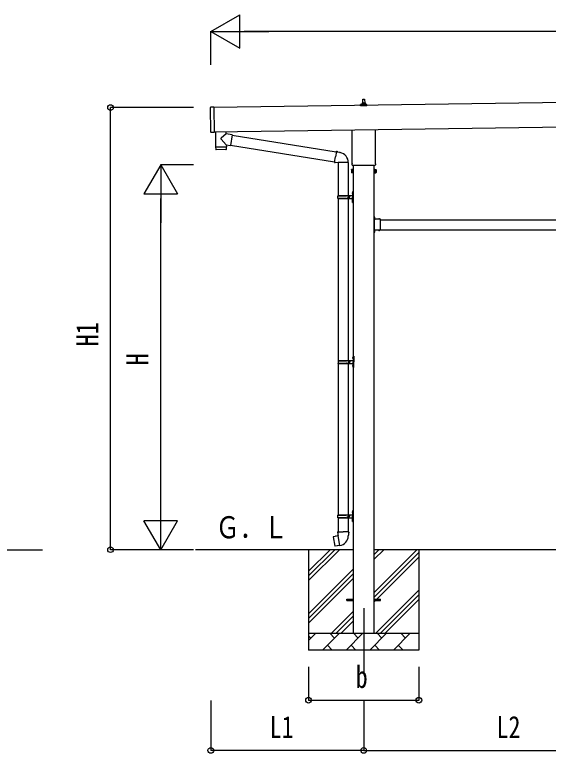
# Model space of a CAD drawing. Units: millimetres, scale not verified. Extents: x -16820 to 16820, y -11880 to 11880.
# Drawn here: x -8990 to -5798, y -6317 to -1902 of the extents above; entities that cross this region are included whole.
import ezdxf
from ezdxf.enums import TextEntityAlignment as Align

# ---------------------------------------------------------------- set-up
doc = ezdxf.new("R2010")
doc.units = ezdxf.units.MM
doc.header["$LTSCALE"] = 50
for name, color, linetype in [('0-4_YKK_12', 2, 'Continuous'), ('0-5_YKK_13', 4, 'Continuous'), ('0-6_YKK_A1', 4, 'Continuous'), ('0-7_YKK_D', 6, 'Continuous')]:
    doc.layers.add(name, color=color, linetype=linetype)
doc.styles.add('ＭＳ ゴシック', font='')
doc.styles.get('ＭＳ ゴシック').set_extended_font_data('MS Gothic')

msp = doc.modelspace()

# ---------------------------------------------------------------- linework, layer by layer
at = {"layer": '0-4_YKK_12'}
msp.add_line((-6902.33, -5450), (-6902.33, -5850), dxfattribs=at)
at = {"layer": '0-5_YKK_13'}
for p, q in [((-6908.33, -2430.74), (-6907.6, -2407.21)), ((-6906.6, -2406.24), (-6898.06, -2406.24)), ((-6897.06, -2407.21), (-6896.33, -2430.74)), ((-7817.31, -2604.25), (-7819.43, -2456.27)), ((-7799.45, -2454.98), (-7818.44, -2455.25)), ((-6920.58, -2446.24), (-6920.58, -2438.53)), ((-6884.08, -2446.24), (-6920.58, -2446.24)), ((-6920.2, -2437.74), (-6884.46, -2437.74)), ((-6919.82, -2437.55), (-6913.09, -2435.92)), ((-6912.71, -2435.74), (-6891.95, -2435.74)), ((-6912.33, -2434.95), (-6912.33, -2430.74)), ((-6911.33, -2430.74), (-6893.33, -2430.74)), ((-6892.33, -2434.95), (-6892.33, -2430.74)), ((-6884.84, -2437.55), (-6891.57, -2435.92)), ((-6884.08, -2446.24), (-6884.08, -2438.53)), ((-7725.17, -2614.66), (-7725.38, -2600.36)), ((-6970.63, -2790.23), (-6970.63, -2589.58)), ((-6834.03, -2587.62), (-6834.03, -2790.23)), ((-7724.25, -2679.33), (-7755.12, -2646.23)), ((-7725.17, -2614.66), (-7754.94, -2638.9)), ((-7689.67, -2620.4), (-7725.17, -2614.66)), ((-7689.67, -2620.4), (-7699.84, -2683.28)), ((-7689.97, -2622.22), (-7066.2, -2721.54)), ((-7783.57, -2692.2), (-7783.54, -2693.2)), ((-7728.58, -2691.41), (-7728.58, -2692.41)), ((-7724.25, -2679.33), (-7699.84, -2683.28)), ((-7724.25, -2679.33), (-7724.08, -2691.35)), ((-7699.54, -2681.45), (-7076.62, -2780.63)), ((-7788.05, -2693.26), (-7787.64, -2706.31)), ((-7727.06, -2708.39), (-7784.6, -2709.22)), ((-7065.88, -2719.72), (-7071.41, -2751.08)), ((-7065.88, -2719.72), (-7064.74, -2717.74)), ((-7064.74, -2717.74), (-7061.17, -2718.36)), ((-7061.17, -2718.36), (-7060.76, -2720.71)), ((-7046.24, -2723.53), (-7044.56, -2725.16)), ((-7044.56, -2725.16), (-7042.44, -2725.61)), ((-7076.94, -2782.45), (-7071.41, -2751.08)), ((-7076.94, -2782.45), (-7076.54, -2784.7)), ((-7076.94, -2782.45), (-7071.79, -2783.27)), ((-7076.54, -2784.7), (-7072.98, -2785.33)), ((-7072.98, -2785.33), (-7071.79, -2783.27)), ((-7071.79, -2783.27), (-7057.18, -2785.58)), ((-7057.18, -2785.58), (-7054.98, -2784.6)), ((-6994.68, -2784.99), (-7055.86, -2784.99)), ((-7054.83, -2784.99), (-7054.83, -2983.01)), ((-6994.83, -2784.99), (-6994.83, -2983.01)), ((-6972.33, -2799), (-6972.33, -2793.5)), ((-6834.39, -2802.5), (-6970.27, -2802.5)), ((-6832.33, -2793.5), (-6832.33, -2799)), ((-6976.33, -2828.5), (-6975.57, -2827.19)), ((-6976.33, -2828.5), (-6976.33, -2845.5)), ((-6976.33, -2845.5), (-6975.57, -2846.81)), ((-6969.33, -2832.09), (-6975.57, -2832.09)), ((-6969.33, -2841.91), (-6975.57, -2841.91)), ((-6969.33, -2846.81), (-6975.57, -2846.81)), ((-6966.83, -2846.2), (-6969.33, -2846.2)), ((-6837.83, -2846.2), (-6835.33, -2846.2)), ((-6835.33, -2832.09), (-6829.09, -2832.09)), ((-6835.33, -2841.91), (-6829.09, -2841.91)), ((-6835.33, -2846.81), (-6829.09, -2846.81)), ((-6828.33, -2828.5), (-6829.09, -2827.19)), ((-6828.33, -2845.5), (-6829.09, -2846.81)), ((-6828.33, -2828.5), (-6828.33, -2845.5)), ((-7057.83, -2985.01), (-7007.5, -2985.01)), ((-7057.83, -2999.01), (-7007.5, -2999.01)), ((-7056.83, -2983.01), (-6970.83, -2983.01)), ((-7056.83, -2983.01), (-7056.83, -2985.01)), ((-7056.83, -3001.01), (-7056.83, -2999.01)), ((-7056.83, -3001.01), (-6970.83, -3001.01)), ((-7054.83, -3001.01), (-7054.83, -3968.5)), ((-6997.83, -2983.01), (-6997.83, -2987.51)), ((-6997.83, -2987.51), (-6995.83, -2987.51)), ((-6997.83, -3001.01), (-6997.83, -2996.51)), ((-6997.83, -2996.51), (-6995.83, -2996.51)), ((-6995.83, -2987.51), (-6995.83, -2992.01)), ((-6995.83, -2996.51), (-6995.83, -2992.01)), ((-6994.83, -3001.01), (-6994.83, -3968.5)), ((-6989.83, -2983.01), (-6989.83, -2992.01)), ((-6989.83, -2987.51), (-6986.83, -2987.51)), ((-6989.83, -3001.01), (-6989.83, -2992.01)), ((-6989.83, -2996.51), (-6986.83, -2996.51)), ((-6986.83, -2987.51), (-6986.83, -2992.01)), ((-6986.83, -2996.51), (-6986.83, -2992.01)), ((-6971.13, -2965.86), (-6969.09, -2966.86)), ((-6969.86, -2963.86), (-6969.23, -2963.86)), ((-6969.86, -2963.86), (-6969.86, -2972.16)), ((-6969.86, -2972.16), (-6969.23, -2972.16)), ((-6969.23, -2963.86), (-6969.23, -2972.16)), ((-6969.23, -2963.86), (-6968.83, -2964.26)), ((-6969.23, -2972.16), (-6968.83, -2971.76)), ((-6969.09, -2966.86), (-6968.47, -2968.01)), ((-6968.83, -2960.01), (-6965.83, -2958.51)), ((-6968.83, -2960.01), (-6968.83, -2992.01)), ((-6968.83, -2964.26), (-6968.83, -2971.76)), ((-6968.83, -3024.01), (-6968.83, -2992.01)), ((-6965.83, -2958.51), (-6965.83, -2992.01)), ((-6965.83, -2958.51), (-6964.83, -2958.51)), ((-6965.83, -3025.51), (-6965.83, -2992.01)), ((-6964.83, -2958.51), (-6964.83, -2992.01)), ((-6964.83, -3025.51), (-6964.83, -2992.01)), ((-6971.13, -3013.86), (-6969.09, -3014.86)), ((-6969.86, -3011.86), (-6969.23, -3011.86)), ((-6969.86, -3011.86), (-6969.86, -3020.16)), ((-6969.86, -3020.16), (-6969.23, -3020.16)), ((-6969.23, -3011.86), (-6969.23, -3020.16)), ((-6969.23, -3011.86), (-6968.83, -3012.26)), ((-6969.23, -3020.16), (-6968.83, -3019.76)), ((-6969.09, -3014.86), (-6968.47, -3016.01)), ((-6968.83, -3012.26), (-6968.83, -3019.76)), ((-6968.83, -3024.01), (-6965.83, -3025.51)), ((-6965.83, -3025.51), (-6964.83, -3025.51)), ((-6838.23, -3109.5), (-6839.83, -3109.5)), ((-6839.83, -3114), (-6838.23, -3114)), ((-6838.23, -3115), (-6839.83, -3115)), ((-6834.13, -3117), (-6839.83, -3117)), ((-6838.23, -3119), (-6839.83, -3119)), ((-6839.83, -3120), (-6838.23, -3120)), ((-6838.23, -3126.46), (-6838.23, -3109.5)), ((-6838.23, -3112.97), (-6838.23, -3121.03)), ((-6838.23, -3115.87), (-6835.57, -3114.55)), ((-6838.23, -3118.13), (-6835.57, -3119.45)), ((-6801.83, -3124.9), (-6838.23, -3124.9)), ((-6837.83, -3126.5), (-6834.83, -3126.5)), ((-6837.83, -3135.29), (-6837.83, -3128.5)), ((-6837.37, -3112.26), (-6837.53, -3112.26)), ((-6837.37, -3121.73), (-6837.53, -3121.73)), ((-6814.56, -3124.04), (-6814.56, -3124.2)), ((-6805.79, -3124.9), (-6813.86, -3124.9)), ((-6810.95, -3124.9), (-6812.28, -3122.24)), ((-6808.7, -3124.9), (-6807.38, -3122.24)), ((-6805.09, -3124.04), (-6805.09, -3124.2)), ((-6801.83, -3135.29), (-6801.83, -3124.9)), ((-6837.83, -3177.29), (-6837.83, -3136.71)), ((-6837.83, -3185.5), (-6837.83, -3178.71)), ((-6801.83, -3177.29), (-6801.83, -3136.71)), ((-6801.83, -3189.1), (-6801.83, -3178.71)), ((-6838.23, -3195), (-6839.83, -3195)), ((-6838.23, -3199), (-6839.83, -3199)), ((-6838.23, -3204.5), (-6839.83, -3204.5)), ((-6838.23, -3204.5), (-6838.23, -3187.54)), ((-6801.83, -3189.1), (-6838.23, -3189.1)), ((-6838.23, -3192.97), (-6838.23, -3201.03)), ((-6838.23, -3195.87), (-6835.57, -3194.55)), ((-6838.23, -3198.13), (-6835.57, -3199.45)), ((-6834.83, -3187.5), (-6837.83, -3187.5)), ((-6837.37, -3192.26), (-6837.53, -3192.26)), ((-6837.37, -3201.74), (-6837.53, -3201.74)), ((-6814.56, -3189.96), (-6814.56, -3189.8)), ((-6805.79, -3189.1), (-6813.86, -3189.1)), ((-6810.95, -3189.1), (-6812.28, -3191.76)), ((-6808.7, -3189.1), (-6807.38, -3191.76)), ((-6805.09, -3189.96), (-6805.09, -3189.8)), ((-7055.33, -3970.5), (-7005, -3970.5)), ((-7054.33, -3968.5), (-6968.33, -3968.5)), ((-7054.33, -3968.5), (-7054.33, -3970.5)), ((-6995.33, -3968.5), (-6995.33, -3973)), ((-6995.33, -3973), (-6993.33, -3973)), ((-6993.33, -3973), (-6993.33, -3977.5)), ((-6987.33, -3968.5), (-6987.33, -3977.5)), ((-6987.33, -3973), (-6984.33, -3973)), ((-6984.33, -3973), (-6984.33, -3977.5)), ((-6968.63, -3951.35), (-6966.59, -3952.35)), ((-6967.36, -3949.35), (-6966.73, -3949.35)), ((-6967.36, -3949.35), (-6967.36, -3957.65)), ((-6967.36, -3957.65), (-6966.73, -3957.65)), ((-6966.73, -3949.35), (-6966.73, -3957.65)), ((-6966.73, -3949.35), (-6966.33, -3949.75)), ((-6966.73, -3957.65), (-6966.33, -3957.25)), ((-6966.59, -3952.35), (-6965.97, -3953.5)), ((-6966.33, -3945.5), (-6963.33, -3944)), ((-6966.33, -3945.5), (-6966.33, -3977.5)), ((-6966.33, -3949.75), (-6966.33, -3957.25)), ((-6963.33, -3944), (-6963.33, -3977.5)), ((-6963.33, -3944), (-6962.33, -3944)), ((-6962.33, -3944), (-6962.33, -3977.5)), ((-7055.33, -3984.5), (-7005, -3984.5)), ((-7054.83, -3986.49), (-7054.83, -4891)), ((-7054.33, -3986.5), (-7054.33, -3984.5)), ((-7054.33, -3986.5), (-6968.33, -3986.5)), ((-6995.33, -3986.5), (-6995.33, -3982)), ((-6995.33, -3982), (-6993.33, -3982)), ((-6994.83, -3986.49), (-6994.83, -4891)), ((-6993.33, -3982), (-6993.33, -3977.5)), ((-6987.33, -3986.5), (-6987.33, -3977.5)), ((-6987.33, -3982), (-6984.33, -3982)), ((-6984.33, -3982), (-6984.33, -3977.5)), ((-6968.63, -3999.35), (-6966.59, -4000.35)), ((-6967.36, -3997.35), (-6966.73, -3997.35)), ((-6967.36, -3997.35), (-6967.36, -4005.65)), ((-6967.36, -4005.65), (-6966.73, -4005.65)), ((-6966.73, -3997.35), (-6966.73, -4005.65)), ((-6966.73, -3997.35), (-6966.33, -3997.75)), ((-6966.73, -4005.65), (-6966.33, -4005.25)), ((-6966.59, -4000.35), (-6965.97, -4001.5)), ((-6966.33, -4009.5), (-6966.33, -3977.5)), ((-6966.33, -3997.75), (-6966.33, -4005.25)), ((-6966.33, -4009.5), (-6963.33, -4011)), ((-6963.33, -4011), (-6963.33, -3977.5)), ((-6963.33, -4011), (-6962.33, -4011)), ((-6962.33, -4011), (-6962.33, -3977.5)), ((-7057.83, -4893), (-7007.5, -4893)), ((-7056.83, -4891), (-6970.83, -4891)), ((-7056.83, -4891), (-7056.83, -4893)), ((-6997.83, -4891), (-6997.83, -4895.5)), ((-6997.83, -4895.5), (-6995.83, -4895.5)), ((-6995.83, -4895.5), (-6995.83, -4900)), ((-6995.83, -4904.5), (-6995.83, -4900)), ((-6989.83, -4891), (-6989.83, -4900)), ((-6989.83, -4895.5), (-6986.83, -4895.5)), ((-6989.83, -4909), (-6989.83, -4900)), ((-6986.83, -4895.5), (-6986.83, -4900)), ((-6986.83, -4904.5), (-6986.83, -4900)), ((-6971.13, -4873.85), (-6969.09, -4874.85)), ((-6969.86, -4871.85), (-6969.23, -4871.85)), ((-6969.86, -4871.85), (-6969.86, -4880.15)), ((-6969.86, -4880.15), (-6969.23, -4880.15)), ((-6969.23, -4871.85), (-6969.23, -4880.15)), ((-6969.23, -4871.85), (-6968.83, -4872.25)), ((-6969.23, -4880.15), (-6968.83, -4879.75)), ((-6969.09, -4874.85), (-6968.47, -4876)), ((-6968.83, -4868), (-6965.83, -4866.5)), ((-6968.83, -4868), (-6968.83, -4900)), ((-6968.83, -4872.25), (-6968.83, -4879.75)), ((-6968.83, -4932), (-6968.83, -4900)), ((-6965.83, -4866.5), (-6965.83, -4900)), ((-6965.83, -4866.5), (-6964.83, -4866.5)), ((-6965.83, -4933.5), (-6965.83, -4900)), ((-6964.83, -4866.5), (-6964.83, -4900)), ((-6964.83, -4933.5), (-6964.83, -4900)), ((-7057.83, -4907), (-7007.5, -4907)), ((-7056.83, -4909), (-7056.83, -4907)), ((-7056.83, -4909), (-6970.83, -4909)), ((-7054.83, -4909), (-7054.83, -4993.93)), ((-6997.83, -4909), (-6997.83, -4904.5)), ((-6997.83, -4904.5), (-6995.83, -4904.5)), ((-6994.83, -4909), (-6994.83, -4993.93)), ((-6989.83, -4904.5), (-6986.83, -4904.5)), ((-6971.13, -4921.85), (-6969.09, -4922.85)), ((-6969.86, -4919.85), (-6969.23, -4919.85)), ((-6969.86, -4919.85), (-6969.86, -4928.15)), ((-6969.86, -4928.15), (-6969.23, -4928.15)), ((-6969.23, -4919.85), (-6969.23, -4928.15)), ((-6969.23, -4919.85), (-6968.83, -4920.25)), ((-6969.23, -4928.15), (-6968.83, -4927.75)), ((-6969.09, -4922.85), (-6968.47, -4924)), ((-6968.83, -4920.25), (-6968.83, -4927.75)), ((-6968.83, -4932), (-6965.83, -4933.5)), ((-6965.83, -4933.5), (-6964.83, -4933.5)), ((-7083.29, -5022.38), (-7084.1, -5023.55)), ((-7084.1, -5023.55), (-7074.48, -5078.11)), ((-7055.42, -5017.13), (-7083.29, -5022.38)), ((-7070.55, -5019.78), (-7070.76, -5020.02)), ((-7056.68, -4993.93), (-7058.83, -4994.71)), ((-7058.83, -4994.71), (-7058.83, -4998.33)), ((-7058.83, -4998.33), (-7056.59, -4999.14)), ((-7056.68, -4993.93), (-7024.83, -4993.93)), ((-7056.68, -4993.93), (-7056.59, -4999.14)), ((-7056.59, -4999.14), (-7056.33, -5013.93)), ((-7056.33, -5013.93), (-7054.98, -5015.93)), ((-7045.07, -5074.42), (-7055.2, -5016.95)), ((-7055.18, -5016.13), (-7055.18, -5016.83)), ((-7054.98, -5015.93), (-7055.01, -5015.93)), ((-6992.98, -4993.93), (-7024.83, -4993.93)), ((-6994.64, -5015.87), (-6994.72, -5018.03)), ((-6993.33, -5013.93), (-6994.64, -5015.87)), ((-6990.83, -4998.33), (-6993.07, -4999.14)), ((-6992.98, -4993.93), (-6990.83, -4994.71)), ((-6990.83, -4994.71), (-6990.83, -4998.33)), ((-7060.45, -5077.02), (-7060.74, -5076.86)), ((-7044.76, -5075.19), (-7045, -5074.52)), ((-7002.33, -5395.5), (-6964.83, -5395.5)), ((-7002.33, -5404.5), (-7002.33, -5395.5)), ((-7002.33, -5404.5), (-6964.83, -5404.5)), ((-6839.83, -5395.5), (-6802.33, -5395.5)), ((-6839.83, -5404.5), (-6802.33, -5404.5)), ((-6802.33, -5404.5), (-6802.33, -5395.5))]:
    msp.add_line(p, q, dxfattribs=at)
for points in [[(-7799.45, -2454.98), (-7797.3, -2604.97), (-7816.3, -2605.24)], [(-7789.37, -2601.27), (-7788.07, -2692.26), (-7724.08, -2691.35)], [(-7724.1, -2705.4), (-7724.06, -2692.35), (-7788.05, -2693.26)], [(-7065.88, -2719.72), (-7060.76, -2720.71), (-7046.24, -2723.53)], [(-6969.33, -2846.81), (-6969.33, -2827.19), (-6975.57, -2827.19)], [(-6969.33, -2846.2), (-6969.33, -2827.8), (-6966.83, -2827.8)], [(-6835.33, -2846.2), (-6835.33, -2827.8), (-6837.83, -2827.8)], [(-6835.33, -2846.81), (-6835.33, -2827.19), (-6829.09, -2827.19)], [(-6971.13, -2970.16), (-6969.09, -2969.16), (-6968.47, -2968.01)], [(-6971.13, -3018.16), (-6969.09, -3017.16), (-6968.47, -3016.01)], [(-6839.83, -3124.5), (-6839.83, -3118.5), (-6839.83, -3115.5), (-6839.83, -3109.5)], [(-6837.83, -3128.5), (-6834.83, -3128.5), (-6834.83, -3124.9)], [(-6839.83, -3204.5), (-6839.83, -3198.5), (-6839.83, -3195.5), (-6839.83, -3189.5)], [(-6837.83, -3185.5), (-6834.83, -3185.5), (-6834.83, -3189.1)], [(-6968.63, -3955.65), (-6966.59, -3954.65), (-6965.97, -3953.5)], [(-6968.63, -4003.65), (-6966.59, -4002.65), (-6965.97, -4001.5)], [(-6971.13, -4878.15), (-6969.09, -4877.15), (-6968.47, -4876)], [(-6971.13, -4926.15), (-6969.09, -4925.15), (-6968.47, -4924)], [(-7068.3, -5019.56), (-7068.58, -5019.4), (-7070.55, -5019.78)], [(-6992.98, -4993.93), (-6993.07, -4999.14), (-6993.33, -5013.93)], [(-7045.33, -5074.33), (-7073.32, -5078.93), (-7074.48, -5078.11)], [(-7058.27, -5076.46), (-7058.48, -5076.69), (-7060.45, -5077.02)]]:
    msp.add_lwpolyline(points, dxfattribs=at)
for points in [[(-6966.83, -2847.5), (-6966.83, -2826.5), (-6964.83, -2826.5), (-6964.83, -2847.5)], [(-6837.83, -2847.5), (-6837.83, -2826.5), (-6839.83, -2826.5), (-6839.83, -2847.5)]]:
    msp.add_lwpolyline(points, close=True, dxfattribs=at)
for centre, radius, start, end in [((-6908.24, -2431.37), 4.13, 90, 171.17633), ((-6906.6, -2407.24), 1, 90, 178.60509), ((-6899, -2430.74), 4.83, 133.60282, 180), ((-6905.66, -2430.74), 4.83, 0, 46.39718), ((-6898.06, -2407.24), 1, 1.39491, 90), ((-6896.41, -2431.37), 4.13, 8.82367, 90), ((-7818.43, -2456.25), 1, 90.81845, 180.81845), ((-6919.58, -2438.53), 1, 103.62699, 180), ((-6913.33, -2434.95), 1, 283.62699, 0), ((-6911.33, -2431.74), 1, 90, 180), ((-6893.33, -2431.74), 1, 0, 90), ((-6891.33, -2434.95), 1, 180, 256.37301), ((-6885.08, -2438.53), 1, 0, 76.37301), ((-7816.31, -2604.24), 1, 180.81845, 270.81845), ((-7751.63, -2642.64), 5, 131.47396, 225.79244), ((-7784.64, -2706.22), 3, 181.81845, 270.86677), ((-7727.1, -2705.39), 3, 270.81845, 359.81845), ((-7054.98, -2784.6), 60.3, 359.62495, 78), ((-6968.33, -2793.5), 4, 125.09963, 180), ((-6968.33, -2799), 4, 180, 194.47751), ((-6968.33, -2799), 4, 194.47751, 241.04498), ((-6836.33, -2799), 4, 298.95502, 345.52249), ((-6836.33, -2793.5), 4, 0, 54.90037), ((-6836.33, -2799), 4, 345.52249, 0), ((-6960.09, -2837), 16.24, 162.41205, 197.58795), ((-6971.98, -2829.64), 4.34, 145.61575, 214.38425), ((-6971.98, -2844.36), 4.34, 145.61575, 214.38425), ((-6844.57, -2837), 16.24, 342.41205, 17.58795), ((-6832.67, -2829.64), 4.34, 325.61575, 34.38425), ((-6832.67, -2844.36), 4.34, 325.61575, 34.38425), ((-7009.08, -2992.01), 49.25, 171.82876, 180.00002), ((-7009.08, -2992.01), 49.25, 180.00002, 188.17127), ((-7007.5, -2983.01), 2, 270, 359.99998), ((-7007.5, -3001.01), 2, 0.00005, 90.00004), ((-6965.53, -2968.01), 6, 136.21765, 223.78235), ((-6970.83, -2981.01), 2, 270, 359.99998), ((-6970.83, -3003.01), 2, 0.00005, 90.00004), ((-6965.53, -3016.01), 6, 136.21765, 223.78235), ((-6837.83, -3124.5), 2, 180, 270), ((-6837.53, -3112.97), 0.7, 90, 180), ((-6837.53, -3121.03), 0.7, 180, 270), ((-6837.37, -3113.13), 0.862, 39.12355, 90), ((-6837.37, -3120.87), 0.862, 270, 320.87645), ((-6842.13, -3117), 7, 0, 39.12355), ((-6842.13, -3117), 7, 320.87645, 0), ((-6813.7, -3124.04), 0.862, 129.12355, 180), ((-6813.86, -3124.2), 0.7, 180, 270), ((-6809.83, -3128.8), 7, 90, 129.12355), ((-6809.83, -3128.8), 7, 50.87645, 90), ((-6805.79, -3124.2), 0.7, 270, 0), ((-6805.96, -3124.04), 0.862, 0, 50.87645), ((-6838.53, -3136), 1, 314.427, 45.573), ((-6838.53, -3178), 1, 314.427, 45.573), ((-6801.13, -3136), 1, 134.427, 225.573), ((-6801.13, -3178), 1, 134.427, 225.573), ((-6837.83, -3189.5), 2, 90, 180), ((-6837.53, -3192.97), 0.7, 90, 180), ((-6837.53, -3201.03), 0.7, 180, 270), ((-6837.37, -3193.13), 0.862, 39.12355, 90), ((-6837.37, -3200.87), 0.862, 270, 320.87645), ((-6842.13, -3197), 7, 0, 39.12355), ((-6842.13, -3197), 7, 320.87645, 0), ((-6813.86, -3189.8), 0.7, 90, 180), ((-6813.7, -3189.96), 0.862, 180, 230.87645), ((-6809.83, -3185.2), 7, 230.87645, 270), ((-6809.83, -3185.2), 7, 270, 309.12355), ((-6805.79, -3189.8), 0.7, 0, 90), ((-6805.96, -3189.96), 0.862, 309.12355, 0), ((-7006.58, -3977.5), 49.25, 171.82876, 180.00002), ((-7005, -3968.5), 2, 270, 359.99998), ((-6963.03, -3953.5), 6, 136.21765, 223.78235), ((-6968.33, -3966.5), 2, 270, 359.99998), ((-7006.58, -3977.5), 49.25, 180.00002, 188.17127), ((-7005, -3986.5), 2, 0.00005, 90.00004), ((-6963.03, -4001.5), 6, 136.21765, 223.78235), ((-6968.33, -3988.5), 2, 0.00005, 90.00004), ((-7009.08, -4900), 49.25, 171.82876, 180.00002), ((-7009.08, -4900), 49.25, 180.00002, 188.17127), ((-7007.5, -4891), 2, 270, 359.99998), ((-6965.53, -4876), 6, 136.21765, 223.78235), ((-6970.83, -4889), 2, 270, 359.99998), ((-7007.5, -4909), 2, 0.00005, 90.00004), ((-6965.53, -4924), 6, 136.21765, 223.78235), ((-6970.83, -4911), 2, 0.00005, 90.00004), ((-7055.48, -5016.83), 0.3, 280.66842, 0), ((-7054.98, -5016.13), 0.2, 100, 180), ((-7054.98, -5015.93), 60.3, 279.96938, 358), ((-7045.29, -5074.63), 0.3, 20, 99.33158), ((-7044.57, -5075.12), 0.2, 200, 279.96938)]:
    msp.add_arc(centre, radius, start, end, dxfattribs=at)
at = {"layer": '0-6_YKK_A1'}
for p, q in [((-2412.39, -2379.44), (-7799.43, -2456.37)), ((-7797.36, -2601.39), (-2410.32, -2524.43)), ((-6964.83, -2802.5), (-6964.83, -5600)), ((-6839.83, -5600), (-6839.83, -2802.5)), ((-6801.83, -3127), (-5202.83, -3127)), ((-6834.83, -3187), (-6839.33, -3187)), ((-6801.83, -3187), (-5202.83, -3187)), ((-9304.42, -5100), (-8823.86, -5100)), ((-6964.83, -5100), (-7908.99, -5100)), ((-7232.33, -5100), (-7232.33, -5700)), ((-7232.33, -5285.05), (-7047.28, -5100)), ((-7232.33, -5256.77), (-7075.56, -5100)), ((-7232.33, -5228.48), (-7103.85, -5100)), ((-5164.83, -5100), (-6839.83, -5100)), ((-6839.83, -5355.1), (-6584.73, -5100)), ((-6839.83, -5157.11), (-6782.72, -5100)), ((-6839.83, -5128.82), (-6811, -5100)), ((-6839.83, -5383.38), (-6572.33, -5115.88)), ((-6572.33, -5100), (-6572.33, -5700)), ((-6839.83, -5411.67), (-6572.33, -5144.17)), ((-7232.33, -5483.04), (-6964.83, -5215.54)), ((-7232.33, -5511.32), (-6964.83, -5243.82)), ((-7232.33, -5539.61), (-6964.83, -5272.11)), ((-6830.17, -5600), (-6572.33, -5342.16)), ((-6801.89, -5600), (-6572.33, -5370.44)), ((-6773.6, -5600), (-6572.33, -5398.73)), ((-7094.73, -5600), (-6964.83, -5470.1)), ((-7066.45, -5600), (-6964.83, -5498.38)), ((-7038.16, -5600), (-6964.83, -5526.67)), ((-7232.33, -5600), (-6572.33, -5600)), ((-7232.33, -5642.89), (-7189.44, -5600)), ((-7148.01, -5700), (-7048.01, -5600)), ((-7076.57, -5628.55), (-7105.12, -5600)), ((-7006.59, -5700), (-6906.59, -5600)), ((-6935.15, -5628.55), (-6963.7, -5600)), ((-6865.17, -5700), (-6765.17, -5600)), ((-6793.73, -5628.55), (-6822.28, -5600)), ((-6723.75, -5700), (-6623.75, -5600)), ((-6652.3, -5628.55), (-6680.86, -5600)), ((-6575.61, -5600), (-6572.33, -5596.72)), ((-7217.99, -5628.55), (-7232.33, -5614.21)), ((-7119.46, -5671.45), (-7090.91, -5700)), ((-6978.04, -5671.45), (-6949.49, -5700)), ((-6836.62, -5671.45), (-6808.07, -5700)), ((-6695.2, -5671.45), (-6666.64, -5700)), ((-6572.33, -5700), (-7232.33, -5700))]:
    msp.add_line(p, q, dxfattribs=at)
msp.add_lwpolyline([(-6834.83, -3127), (-6839.33, -3127), (-6839.33, -3187)], dxfattribs=at)
at = {"layer": '0-7_YKK_D'}
for p, q in [((-7816.92, -2001.89), (-7643.72, -1901.89)), ((-7643.72, -2101.89), (-7643.72, -1901.89)), ((-7816.92, -2201.89), (-7816.92, -2000.89)), ((-7816.92, -2001.89), (-7643.72, -2101.89)), ((-7816.92, -2001.89), (-7470.51, -2001.89)), ((2804.1, -2001.89), (-7616.92, -2001.89)), ((-7920.85, -2456.71), (-8417.92, -2456.71)), ((-8416.92, -5100), (-8416.92, -2456.71)), ((-8116.92, -2800), (-8216.92, -2973.21)), ((-7920.85, -2800), (-8117.92, -2800)), ((-8116.92, -2800), (-8016.92, -2973.21)), ((-8116.92, -2800), (-8116.92, -3146.41)), ((-8216.92, -2973.21), (-8016.92, -2973.21)), ((-8116.92, -4900), (-8116.92, -3000)), ((-8116.92, -5100), (-8116.92, -4753.59)), ((-8116.92, -5100), (-8216.92, -4926.79)), ((-8016.92, -4926.79), (-8216.92, -4926.79)), ((-8116.92, -5100), (-8016.92, -4926.79)), ((-7920.85, -5100), (-8417.92, -5100)), ((-7920.85, -5100), (-8117.92, -5100)), ((-7232.33, -5800), (-7232.33, -6001)), ((-6572.33, -5800), (-6572.33, -6001)), ((-7816.92, -6001), (-7816.92, -6301)), ((-7232.33, -6000), (-6572.33, -6000)), ((-6902.33, -6001), (-6902.33, -6301)), ((-6902.33, -6001), (-6902.33, -6301)), ((-6902.33, -6300), (-7816.92, -6300)), ((-6902.33, -6300), (-5102.33, -6300))]:
    msp.add_line(p, q, dxfattribs=at)
for centre in [(-8416.92, -2456.71), (-8416.92, -5100), (-7232.33, -6000), (-6572.33, -6000), (-7816.92, -6300), (-6902.33, -6300), (-6902.33, -6300)]:
    msp.add_circle(centre, 17, dxfattribs=at)

# ---------------------------------------------------------------- texts
at = {"layer": '0-6_YKK_A1', "style": 'ＭＳ ゴシック', "width": 0.8}
msp.add_text('Ｇ．Ｌ', height=132, dxfattribs=at).set_placement((-7788.36, -5071.55), align=Align.BOTTOM_LEFT)
at = {"layer": '0-7_YKK_D', "style": 'ＭＳ ゴシック', "width": 0.8}
for s, p in [('H1', (-8450.92, -3883.95)), ('H', (-8150.92, -3998))]:
    msp.add_text(s, height=132, rotation=90, dxfattribs=at).set_placement(p, align=Align.BOTTOM_LEFT)
for s, p in [('b', (-6950.33, -5966)), ('L1', (-7465.23, -6266)), ('L2', (-6107.93, -6266))]:
    msp.add_text(s, height=132, dxfattribs=at).set_placement(p, align=Align.BOTTOM_LEFT)

doc.saveas('drawing.dxf')
